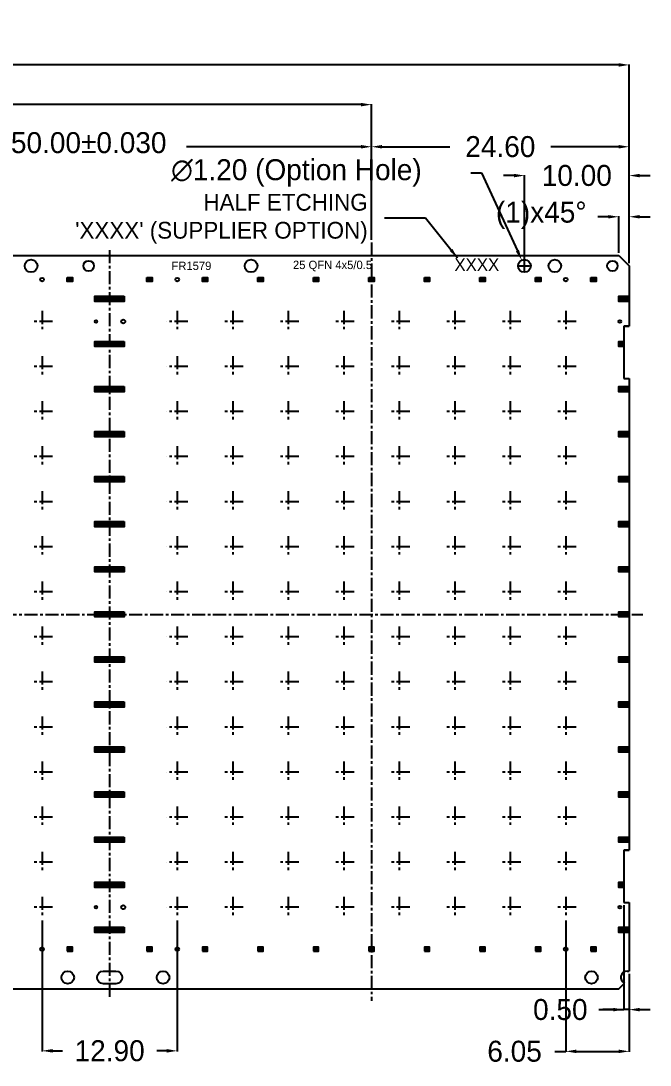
# Model space of a CAD drawing. Extents: x -356 to -83, y -298 to -106.
# Drawn here: x -143.3 to -83.3, y -205.8 to -106.2 of the extents above; entities that cross this region are included whole.
import ezdxf
from ezdxf.enums import TextEntityAlignment as Align

# ---------------------------------------------------------------- set-up
doc = ezdxf.new("R2010")
doc.units = 0
doc.header["$MEASUREMENT"] = 0
doc.linetypes.add('CENTER', pattern=[2, 1.25, -0.25, 0.25, -0.25])
doc.layers.get('0').update_dxf_attribs({"linetype": 'CONTINUOUS'})
doc.layers.get('DEFPOINTS').update_dxf_attribs({"linetype": 'CONTINUOUS'})
for name, color, linetype in [('CENTER', 1, 'CENTER'), ('DIM', 3, 'CONTINUOUS'), ('half_bottom', 4, 'CONTINUOUS')]:
    doc.layers.add(name, color=color, linetype=linetype)
doc.dimstyles.get("Standard").update_dxf_attribs({"dimtxt": 0.3, "dimasz": 0.2, "dimexe": 0.05, "dimexo": 0.15, "dimgap": 0.05, "dimtad": 0, "dimtoh": 1, "dimdec": 3, "dimdsep": 46, "dimtxsty": 'STANDARD', "dimcen": 0.5, "dimadec": 0, "dimazin": 0, "dimtfac": 1, "dimtdec": 3, "dimtofl": 0, "dimtmove": 0, "dimatfit": 3, "dimfxl": 1, "dimtolj": 1, "dimtzin": 0, "dimarcsym": 0})
doc.dimstyles.new('STANDARD$0', dxfattribs={"dimtxt": 0.18, "dimasz": 0.18, "dimexe": 0.18, "dimexo": 0.0625, "dimgap": 0.09, "dimtad": 0, "dimtih": 1, "dimtoh": 1, "dimdec": 4, "dimzin": 0, "dimdsep": 46, "dimtxsty": 'STANDARD', "dimcen": 0.09, "dimadec": 0, "dimazin": 0, "dimtfac": 1, "dimtdec": 4, "dimtofl": 0, "dimtmove": 0, "dimatfit": 3, "dimfxl": 1, "dimtolj": 1, "dimtzin": 0, "dimarcsym": 0})
pattern_1 = [(45, (-533.58905, 132.13588), (-0.088388348, 0.088388348), [])]
pattern_2 = [(45, (-483.58905, 132.13588), (-0.088388348, 0.088388348), [])]

# ---------------------------------------------------------------- blocks, each defined once
blk = doc.blocks.new('*D20')
at = {"layer": 'DEFPOINTS', "color": 0, "linetype": 'Continuous', "transparency": 16777216}
for p in [(-113.076, 291.329), (-113.076, 278.177), (86.924, 278.177)]:
    blk.add_point(p, dxfattribs=at)
at = {"layer": 'DIM', "color": 0, "linetype": 'Continuous', "lineweight": -2, "transparency": 16777216}
for p, q in [((-113.076, 278.427), (-113.076, 291.379)), ((-112.076, 291.329), (-38.076, 291.329)), ((85.924, 291.329), (11.924, 291.329)), ((86.924, 278.427), (86.924, 291.379))]:
    blk.add_line(p, q, dxfattribs=at)
at = {"layer": 'DIM', "color": 0, "linetype": 'Continuous', "transparency": 16777216}
for points in [[(-112.076, 291.496), (-112.076, 291.162), (-113.076, 291.329)], [(85.924, 291.496), (85.924, 291.162), (86.924, 291.329)]]:
    blk.add_solid(points, dxfattribs=at)
at = {"layer": 'DIM', "color": 0, "linetype": 'Continuous', "transparency": 16777216, "insert": (-13.076, 291.329), "char_height": 2, "attachment_point": 5}
blk.add_mtext('\\A1;50.00%%p0.030 x 4 = 200.00%%p0.05', dxfattribs=at)
blk = doc.blocks.new('*D21')
at = {"layer": 'DEFPOINTS', "color": 0, "linetype": 'Continuous', "transparency": 16777216}
for p in [(-138.476, 295.117), (-138.476, 275.937), (111.524, 275.939)]:
    blk.add_point(p, dxfattribs=at)
at = {"layer": 'DIM', "color": 0, "linetype": 'Continuous', "lineweight": -2, "transparency": 16777216}
for p, q in [((-138.476, 276.187), (-138.476, 295.167)), ((-137.476, 295.117), (-21.809, 295.117)), ((110.524, 295.117), (-5.142, 295.117)), ((111.524, 276.189), (111.524, 295.167))]:
    blk.add_line(p, q, dxfattribs=at)
at = {"layer": 'DIM', "color": 0, "linetype": 'Continuous', "transparency": 16777216}
for points in [[(-137.476, 295.284), (-137.476, 294.951), (-138.476, 295.117)], [(110.524, 295.284), (110.524, 294.951), (111.524, 295.117)]]:
    blk.add_solid(points, dxfattribs=at)
at = {"layer": 'DIM', "color": 0, "linetype": 'Continuous', "transparency": 16777216, "insert": (-13.476, 295.117), "char_height": 2, "attachment_point": 5}
blk.add_mtext('\\A1;250.00%%p0.1', dxfattribs=at)
blk = doc.blocks.new('*D29')
at = {"layer": 'DEFPOINTS', "color": 0, "linetype": 'Continuous', "transparency": 16777216}
for p in [(36.924, 287.309), (36.924, 281.176), (86.924, 281.176)]:
    blk.add_point(p, dxfattribs=at)
at = {"layer": 'DIM', "color": 0, "linetype": 'Continuous', "lineweight": -2, "transparency": 16777216}
for p, q in [((36.924, 281.426), (36.924, 287.359)), ((37.924, 287.309), (50.591, 287.309)), ((85.924, 287.309), (69.258, 287.309)), ((86.924, 281.426), (86.924, 287.359))]:
    blk.add_line(p, q, dxfattribs=at)
at = {"layer": 'DIM', "color": 0, "linetype": 'Continuous', "transparency": 16777216}
for points in [[(37.924, 287.476), (37.924, 287.142), (36.924, 287.309)], [(85.924, 287.476), (85.924, 287.142), (86.924, 287.309)]]:
    blk.add_solid(points, dxfattribs=at)
at = {"layer": 'DIM', "color": 0, "linetype": 'Continuous', "transparency": 16777216, "insert": (59.924, 287.688), "char_height": 2, "attachment_point": 5}
blk.add_mtext('\\A1;50.00%%p0.030', dxfattribs=at)
blk = doc.blocks.new('*D32')
at = {"layer": 'DEFPOINTS', "color": 0, "linetype": 'Continuous', "transparency": 16777216}
for p in [(111.524, 287.311), (86.924, 278.177), (111.524, 275.939)]:
    blk.add_point(p, dxfattribs=at)
at = {"layer": 'DIM', "color": 0, "linetype": 'Continuous', "lineweight": -2, "transparency": 16777216}
for p, q in [((86.924, 278.427), (86.924, 287.361)), ((87.924, 287.311), (94.391, 287.311)), ((110.524, 287.311), (104.058, 287.311)), ((111.524, 276.189), (111.524, 287.361))]:
    blk.add_line(p, q, dxfattribs=at)
at = {"layer": 'DIM', "color": 0, "linetype": 'Continuous', "transparency": 16777216}
for points in [[(87.924, 287.478), (87.924, 287.144), (86.924, 287.311)], [(110.524, 287.478), (110.524, 287.144), (111.524, 287.311)]]:
    blk.add_solid(points, dxfattribs=at)
at = {"layer": 'DIM', "color": 0, "linetype": 'Continuous', "transparency": 16777216, "insert": (99.224, 287.311), "char_height": 2, "attachment_point": 5}
blk.add_mtext('\\A1;24.60', dxfattribs=at)
blk = doc.blocks.new('*D33')
at = {"layer": 'DEFPOINTS', "color": 0, "linetype": 'Continuous', "transparency": 16777216}
for p in [(101.524, 284.559), (101.524, 275.896), (111.524, 275.939)]:
    blk.add_point(p, dxfattribs=at)
at = {"layer": 'DIM', "color": 0, "linetype": 'Continuous', "lineweight": -2, "transparency": 16777216}
for p, q in [((100.524, 284.559), (99.524, 284.559)), ((101.524, 276.146), (101.524, 284.609)), ((111.524, 276.189), (111.524, 284.609)), ((112.524, 284.559), (113.524, 284.559))]:
    blk.add_line(p, q, dxfattribs=at)
at = {"layer": 'DIM', "color": 0, "linetype": 'Continuous', "transparency": 16777216}
for points in [[(100.524, 284.726), (100.524, 284.393), (101.524, 284.559)], [(112.524, 284.726), (112.524, 284.393), (111.524, 284.559)]]:
    blk.add_solid(points, dxfattribs=at)
at = {"layer": 'DIM', "color": 0, "linetype": 'Continuous', "transparency": 16777216, "insert": (106.524, 284.559), "char_height": 2, "attachment_point": 5}
blk.add_mtext('\\A1;10.00', dxfattribs=at)
blk = doc.blocks.new('*D34')
at = {"layer": 'DEFPOINTS', "color": 0, "linetype": 'Continuous', "transparency": 16777216}
for p in [(110.526, 280.629), (110.526, 276.937), (111.524, 275.939)]:
    blk.add_point(p, dxfattribs=at)
at = {"layer": 'DIM', "color": 0, "linetype": 'Continuous', "lineweight": -2, "transparency": 16777216}
for p, q in [((109.526, 280.629), (108.526, 280.629)), ((110.526, 277.187), (110.526, 280.679)), ((111.524, 276.189), (111.524, 280.679)), ((112.524, 280.629), (113.524, 280.629))]:
    blk.add_line(p, q, dxfattribs=at)
at = {"layer": 'DIM', "color": 0, "linetype": 'Continuous', "transparency": 16777216}
for points in [[(109.526, 280.796), (109.526, 280.462), (110.526, 280.629)], [(112.524, 280.796), (112.524, 280.462), (111.524, 280.629)]]:
    blk.add_solid(points, dxfattribs=at)
at = {"layer": 'DIM', "color": 0, "linetype": 'Continuous', "transparency": 16777216, "insert": (103.131, 280.77), "char_height": 2, "attachment_point": 5}
blk.add_mtext('\\A1;(1)x45%%D', dxfattribs=at)
blk = doc.blocks.new('*D37')
at = {"layer": 'DEFPOINTS', "color": 0, "linetype": 'Continuous', "transparency": 16777216}
for p in [(101.273, 276.482), (101.776, 275.393)]:
    blk.add_point(p, dxfattribs=at)
at = {"layer": 'DIM', "color": 0, "linetype": 'Continuous', "lineweight": -2, "transparency": 16777216}
for p, q in [((96.423, 284.817), (97.423, 284.817)), ((97.423, 284.817), (100.853, 277.39)), ((101.524, 275.437), (101.524, 276.437)), ((101.024, 275.937), (102.024, 275.937))]:
    blk.add_line(p, q, dxfattribs=at)
at = {"layer": 'DIM', "color": 0, "linetype": 'Continuous', "transparency": 16777216}
blk.add_solid([(101.005, 277.46), (100.702, 277.32), (101.273, 276.482)], dxfattribs=at)
at = {"layer": 'DIM', "color": 0, "linetype": 'Continuous', "transparency": 16777216, "insert": (79.757, 284.817), "char_height": 2, "attachment_point": 5}
blk.add_mtext('\\A1;∅1.20 (Option Hole)', dxfattribs=at)
blk = doc.blocks.new('*D44')
at = {"layer": 'DEFPOINTS', "color": 0, "linetype": 'Continuous', "transparency": 16777216}
for p in [(105.474, 213.737), (111.524, 208.637), (111.524, 200.984)]:
    blk.add_point(p, dxfattribs=at)
at = {"layer": 'DIM', "color": 0, "linetype": 'Continuous', "lineweight": -2, "transparency": 16777216}
for p, q in [((105.474, 213.487), (105.474, 200.934)), ((111.524, 208.387), (111.524, 200.934)), ((104.415, 200.984), (105.474, 200.984)), ((106.474, 200.984), (110.524, 200.984))]:
    blk.add_line(p, q, dxfattribs=at)
at = {"layer": 'DIM', "color": 0, "linetype": 'Continuous', "transparency": 16777216}
for points in [[(106.474, 201.151), (106.474, 200.818), (105.474, 200.984)], [(110.524, 201.151), (110.524, 200.818), (111.524, 200.984)]]:
    blk.add_solid(points, dxfattribs=at)
at = {"layer": 'DIM', "color": 0, "linetype": 'Continuous', "transparency": 16777216, "insert": (100.582, 200.984), "char_height": 2, "attachment_point": 5}
blk.add_mtext('\\A1;6.05', dxfattribs=at)
blk = doc.blocks.new('*D45')
at = {"layer": 'DEFPOINTS', "color": 0, "linetype": 'Continuous', "transparency": 16777216}
for p in [(55.474, 213.737), (68.374, 213.737), (68.374, 201.034)]:
    blk.add_point(p, dxfattribs=at)
at = {"layer": 'DIM', "color": 0, "linetype": 'Continuous', "lineweight": -2, "transparency": 16777216}
for p, q in [((55.474, 213.487), (55.474, 200.984)), ((68.374, 213.487), (68.374, 200.984)), ((56.474, 201.034), (57.424, 201.034)), ((67.374, 201.034), (66.424, 201.034))]:
    blk.add_line(p, q, dxfattribs=at)
at = {"layer": 'DIM', "color": 0, "linetype": 'Continuous', "transparency": 16777216}
for points in [[(56.474, 201.201), (56.474, 200.868), (55.474, 201.034)], [(67.374, 201.201), (67.374, 200.868), (68.374, 201.034)]]:
    blk.add_solid(points, dxfattribs=at)
at = {"layer": 'DIM', "color": 0, "linetype": 'Continuous', "transparency": 16777216, "insert": (61.924, 201.034), "char_height": 2, "attachment_point": 5}
blk.add_mtext('\\A1;12.90', dxfattribs=at)
blk = doc.blocks.new('*D53')
at = {"layer": 'DEFPOINTS', "color": 0, "linetype": 'Continuous', "transparency": 16777216}
for p in [(111.024, 215.187), (111.524, 208.637), (111.024, 204.965)]:
    blk.add_point(p, dxfattribs=at)
at = {"layer": 'DIM', "color": 0, "linetype": 'Continuous', "lineweight": -2, "transparency": 16777216}
for p, q in [((111.024, 214.937), (111.024, 204.915)), ((111.524, 208.387), (111.524, 204.915)), ((108.619, 204.965), (111.024, 204.965)), ((110.024, 204.965), (109.024, 204.965)), ((111.524, 204.965), (111.024, 204.965)), ((112.524, 204.965), (113.524, 204.965))]:
    blk.add_line(p, q, dxfattribs=at)
at = {"layer": 'DIM', "color": 0, "linetype": 'Continuous', "transparency": 16777216}
for points in [[(110.024, 205.132), (110.024, 204.799), (111.024, 204.965)], [(112.524, 205.132), (112.524, 204.799), (111.524, 204.965)]]:
    blk.add_solid(points, dxfattribs=at)
at = {"layer": 'DIM', "color": 0, "linetype": 'Continuous', "transparency": 16777216, "insert": (104.952, 204.965), "char_height": 2, "attachment_point": 5}
blk.add_mtext('\\A1;0.50', dxfattribs=at)

msp = doc.modelspace()

# ---------------------------------------------------------------- hatches: boundary and pattern name
at = {"layer": 'half_bottom'}
h = msp.add_hatch(dxfattribs=at)
h.set_pattern_fill('ANSI31', color=256, style=0)
h.set_pattern_definition(pattern_1)
h.paths.add_polyline_path([(-138.40226, -130.67707), (-138.90226, -130.67707), (-138.90226, -131.07707), (-138.40226, -131.07707)])
h = msp.add_hatch(dxfattribs=at)
h.set_pattern_fill('ANSI31', color=256, style=0)
h.set_pattern_definition(pattern_2)
h.paths.add_polyline_path([(-130.80226, -130.67707), (-131.30226, -130.67707), (-131.30226, -131.07707), (-130.80226, -131.07707)])
h = msp.add_hatch(dxfattribs=at)
h.set_pattern_fill('ANSI31', color=256, style=0)
h.set_pattern_definition(pattern_2)
h.paths.add_polyline_path([(-125.50226, -130.67707), (-126.00226, -130.67707), (-126.00226, -131.07707), (-125.50226, -131.07707)])
h = msp.add_hatch(dxfattribs=at)
h.set_pattern_fill('ANSI31', color=256, style=0)
h.set_pattern_definition(pattern_2)
h.paths.add_polyline_path([(-120.20226, -130.67707), (-120.70226, -130.67707), (-120.70226, -131.07707), (-120.20226, -131.07707)])
h = msp.add_hatch(dxfattribs=at)
h.set_pattern_fill('ANSI31', color=256, style=0)
h.set_pattern_definition(pattern_2)
h.paths.add_polyline_path([(-114.90226, -130.67707), (-115.40226, -130.67707), (-115.40226, -131.07707), (-114.90226, -131.07707)])
h = msp.add_hatch(dxfattribs=at)
h.set_pattern_fill('ANSI31', color=256, style=0)
h.set_pattern_definition(pattern_2)
h.paths.add_polyline_path([(-109.60226, -130.67707), (-110.10226, -130.67707), (-110.10226, -131.07707), (-109.60226, -131.07707)])
h = msp.add_hatch(dxfattribs=at)
h.set_pattern_fill('ANSI31', color=256, style=0)
h.set_pattern_definition(pattern_2)
h.paths.add_polyline_path([(-104.30226, -130.67707), (-104.80226, -130.67707), (-104.80226, -131.07707), (-104.30226, -131.07707)])
h = msp.add_hatch(dxfattribs=at)
h.set_pattern_fill('ANSI31', color=256, style=0)
h.set_pattern_definition(pattern_2)
h.paths.add_polyline_path([(-99.00226, -130.67707), (-99.50226, -130.67707), (-99.50226, -131.07707), (-99.00226, -131.07707)])
h = msp.add_hatch(dxfattribs=at)
h.set_pattern_fill('ANSI31', color=256, style=0)
h.set_pattern_definition(pattern_2)
h.paths.add_polyline_path([(-93.70226, -130.67707), (-94.20226, -130.67707), (-94.20226, -131.07707), (-93.70226, -131.07707)])
h = msp.add_hatch(dxfattribs=at)
h.set_pattern_fill('ANSI31', color=256, style=0)
h.set_pattern_definition(pattern_2)
h.paths.add_polyline_path([(-88.40226, -130.67707), (-88.90226, -130.67707), (-88.90226, -131.07707), (-88.40226, -131.07707)])
h = msp.add_hatch(dxfattribs=at)
h.set_pattern_fill('ANSI31', color=256, angle=180, style=0)
h.set_pattern_definition([(225, (-483.58905, 132.13588), (0.088388348, -0.088388348), [])])
h.paths.add_polyline_path([(-133.45226, -132.47707), (-136.25226, -132.47707), (-136.25226, -132.97707), (-133.45226, -132.97707)])
h.paths.add_polyline_path([(-133.45226, -136.77707), (-136.25226, -136.77707), (-136.25226, -137.27707), (-133.45226, -137.27707)])
h.paths.add_polyline_path([(-133.45226, -141.07707), (-136.25226, -141.07707), (-136.25226, -141.57707), (-133.45226, -141.57707)])
h.paths.add_polyline_path([(-133.45226, -145.37707), (-136.25226, -145.37707), (-136.25226, -145.87707), (-133.45226, -145.87707)])
h.paths.add_polyline_path([(-133.45226, -149.67707), (-136.25226, -149.67707), (-136.25226, -150.17707), (-133.45226, -150.17707)])
h.paths.add_polyline_path([(-133.45226, -153.97707), (-136.25226, -153.97707), (-136.25226, -154.47707), (-133.45226, -154.47707)])
h.paths.add_polyline_path([(-133.45226, -158.27707), (-136.25226, -158.27707), (-136.25226, -158.77707), (-133.45226, -158.77707)])
h.paths.add_polyline_path([(-133.45226, -162.57707), (-136.25226, -162.57707), (-136.25226, -163.07707), (-133.45226, -163.07707)])
h.paths.add_polyline_path([(-133.45226, -166.87707), (-136.25226, -166.87707), (-136.25226, -167.37707), (-133.45226, -167.37707)])
h.paths.add_polyline_path([(-133.45226, -171.17707), (-136.25226, -171.17707), (-136.25226, -171.67707), (-133.45226, -171.67707)])
h.paths.add_polyline_path([(-133.45226, -175.47707), (-136.25226, -175.47707), (-136.25226, -175.97707), (-133.45226, -175.97707)])
h.paths.add_polyline_path([(-133.45226, -179.77707), (-136.25226, -179.77707), (-136.25226, -180.27707), (-133.45226, -180.27707)])
h.paths.add_polyline_path([(-133.45226, -184.07707), (-136.25226, -184.07707), (-136.25226, -184.57707), (-133.45226, -184.57707)])
h.paths.add_polyline_path([(-133.45226, -188.37707), (-136.25226, -188.37707), (-136.25226, -188.87707), (-133.45226, -188.87707)])
h.paths.add_polyline_path([(-133.45226, -192.67707), (-136.25226, -192.67707), (-136.25226, -193.17707), (-133.45226, -193.17707)])
h = msp.add_hatch(dxfattribs=at)
h.set_pattern_fill('ANSI31', color=256)
h.paths.add_polyline_path([(-86.25226, -132.97707), (-85.25226, -132.97707), (-85.25226, -132.47707), (-86.25226, -132.47707)])
h.paths.add_polyline_path([(-86.25226, -136.77707), (-86.25226, -137.27707), (-85.75226, -137.27707), (-85.75226, -136.77707)])
h.paths.add_polyline_path([(-85.25226, -141.57707), (-85.25226, -141.07707), (-86.25226, -141.07707), (-86.25226, -141.57707)])
h.paths.add_polyline_path([(-86.25226, -145.87707), (-85.25226, -145.87707), (-85.25226, -145.37707), (-86.25226, -145.37707)])
h.paths.add_polyline_path([(-86.25226, -154.47707), (-85.25226, -154.47707), (-85.25226, -153.97707), (-86.25226, -153.97707)])
h.paths.add_polyline_path([(-86.25226, -150.17707), (-85.25226, -150.17707), (-85.25226, -149.67707), (-86.25226, -149.67707)])
h.paths.add_polyline_path([(-86.25226, -158.77707), (-85.25226, -158.77707), (-85.25226, -158.27707), (-86.25226, -158.27707)])
h.paths.add_polyline_path([(-86.25226, -163.07707), (-85.25226, -163.07707), (-85.25226, -162.57707), (-86.25226, -162.57707)])
h.paths.add_polyline_path([(-86.25226, -167.37707), (-85.25226, -167.37707), (-85.25226, -166.87707), (-86.25226, -166.87707)])
h.paths.add_polyline_path([(-86.25226, -171.67707), (-85.25226, -171.67707), (-85.25226, -171.17707), (-86.25226, -171.17707)])
h.paths.add_polyline_path([(-86.25226, -175.47707), (-86.25226, -175.97707), (-85.25226, -175.97707), (-85.25226, -175.47707)])
h.paths.add_polyline_path([(-86.25226, -180.27707), (-85.25226, -180.27707), (-85.25226, -179.77707), (-86.25226, -179.77707)])
h.paths.add_polyline_path([(-86.25226, -184.57707), (-85.25226, -184.57707), (-85.25226, -184.07707), (-86.25226, -184.07707)])
h.paths.add_polyline_path([(-86.25226, -193.17707), (-85.25226, -193.17707), (-85.25226, -192.67707), (-86.25226, -192.67707)])
h.paths.add_polyline_path([(-86.25226, -188.87707), (-85.75226, -188.87707), (-85.75226, -188.37707), (-86.25226, -188.37707)])
h = msp.add_hatch(dxfattribs=at)
h.set_pattern_fill('ANSI31', color=256, style=0)
h.set_pattern_definition(pattern_1)
h.paths.add_polyline_path([(-138.40226, -194.57707), (-138.90226, -194.57707), (-138.90226, -194.97707), (-138.40226, -194.97707)])
h = msp.add_hatch(dxfattribs=at)
h.set_pattern_fill('ANSI31', color=256, style=0)
h.set_pattern_definition(pattern_2)
h.paths.add_polyline_path([(-130.80226, -194.57707), (-131.30226, -194.57707), (-131.30226, -194.97707), (-130.80226, -194.97707)])
h = msp.add_hatch(dxfattribs=at)
h.set_pattern_fill('ANSI31', color=256, style=0)
h.set_pattern_definition(pattern_2)
h.paths.add_polyline_path([(-125.50226, -194.57707), (-126.00226, -194.57707), (-126.00226, -194.97707), (-125.50226, -194.97707)])
h = msp.add_hatch(dxfattribs=at)
h.set_pattern_fill('ANSI31', color=256, style=0)
h.set_pattern_definition(pattern_2)
h.paths.add_polyline_path([(-120.20226, -194.57707), (-120.70226, -194.57707), (-120.70226, -194.97707), (-120.20226, -194.97707)])
h = msp.add_hatch(dxfattribs=at)
h.set_pattern_fill('ANSI31', color=256, style=0)
h.set_pattern_definition(pattern_2)
h.paths.add_polyline_path([(-114.90226, -194.57707), (-115.40226, -194.57707), (-115.40226, -194.97707), (-114.90226, -194.97707)])
h = msp.add_hatch(dxfattribs=at)
h.set_pattern_fill('ANSI31', color=256, style=0)
h.set_pattern_definition(pattern_2)
h.paths.add_polyline_path([(-109.60226, -194.57707), (-110.10226, -194.57707), (-110.10226, -194.97707), (-109.60226, -194.97707)])
h = msp.add_hatch(dxfattribs=at)
h.set_pattern_fill('ANSI31', color=256, style=0)
h.set_pattern_definition(pattern_2)
h.paths.add_polyline_path([(-104.30226, -194.57707), (-104.80226, -194.57707), (-104.80226, -194.97707), (-104.30226, -194.97707)])
h = msp.add_hatch(dxfattribs=at)
h.set_pattern_fill('ANSI31', color=256, style=0)
h.set_pattern_definition(pattern_2)
h.paths.add_polyline_path([(-99.00226, -194.57707), (-99.50226, -194.57707), (-99.50226, -194.97707), (-99.00226, -194.97707)])
h = msp.add_hatch(dxfattribs=at)
h.set_pattern_fill('ANSI31', color=256, style=0)
h.set_pattern_definition(pattern_2)
h.paths.add_polyline_path([(-93.70226, -194.57707), (-94.20226, -194.57707), (-94.20226, -194.97707), (-93.70226, -194.97707)])
h = msp.add_hatch(dxfattribs=at)
h.set_pattern_fill('ANSI31', color=256, style=0)
h.set_pattern_definition(pattern_2)
h.paths.add_polyline_path([(-88.40226, -194.57707), (-88.90226, -194.57707), (-88.90226, -194.97707), (-88.40226, -194.97707)])

# ---------------------------------------------------------------- linework, layer by layer
for p, q in [((-334.25226, -128.57707), (-86.25101, -128.57707)), ((-86.25101, -128.57707), (-85.25226, -129.57582)), ((-85.25226, -129.57582), (-85.25226, -135.32707)), ((-85.25226, -135.32707), (-85.75226, -135.32707)), ((-85.75226, -135.32707), (-85.75226, -140.32707)), ((-85.75226, -135.32707), (-85.25226, -135.32707)), ((-85.75226, -135.32707), (-85.75226, -140.32707)), ((-85.75226, -140.32707), (-85.25226, -140.32707)), ((-85.75226, -140.32707), (-85.25226, -140.32707)), ((-85.25226, -140.32707), (-85.25226, -185.32707)), ((-85.25226, -140.32707), (-85.25226, -185.32707)), ((-85.25226, -185.32707), (-85.75226, -185.32707)), ((-85.75226, -185.32707), (-85.75226, -190.32707)), ((-85.75226, -185.32707), (-85.25226, -185.32707)), ((-85.75226, -185.32707), (-85.75226, -190.32707)), ((-85.75226, -190.32707), (-85.25226, -190.32707)), ((-85.75226, -190.32707), (-85.25226, -190.32707)), ((-85.25226, -190.32707), (-85.25226, -196.87707)), ((-85.45226, -196.87707), (-85.25226, -196.87707)), ((-86.24872, -198.57707), (-85.69668, -198.02503)), ((-333.4558, -198.57707), (-86.24872, -198.57707))]:
    msp.add_line(p, q)
msp.add_lwpolyline([(-134.25226, -196.87707, -1), (-134.25226, -198.07707), (-135.45226, -198.07707, -1), (-135.45226, -196.87707)], format="xyb", close=True)
for centre, radius in [((-142.35226, -129.57707), 0.6), ((-136.85226, -129.57707), 0.5), ((-121.35226, -129.57707), 0.6), ((-95.25226, -129.57707), 0.6), ((-92.35226, -129.57707), 0.6), ((-86.85226, -129.57707), 0.5), ((-141.30226, -130.87707), 0.175), ((-128.40226, -130.87707), 0.175), ((-91.30226, -130.87707), 0.175), ((-136.15226, -134.87707), 0.125), ((-133.55226, -134.87707), 0.185), ((-86.15226, -134.87707), 0.125), ((-136.15226, -190.77707), 0.125), ((-133.55226, -190.77707), 0.185), ((-86.15226, -190.77707), 0.125), ((-141.30226, -194.77707), 0.175), ((-128.40226, -194.77707), 0.175), ((-91.30226, -194.77707), 0.175), ((-138.85226, -197.47707), 0.6), ((-129.75226, -197.47707), 0.6), ((-88.85226, -197.47707), 0.6)]:
    msp.add_circle(centre, radius)
msp.add_arc((-85.45226, -197.47707), 0.6, 90, 245.9607004)
at = {"layer": 'CENTER'}
for p, q in [((-109.85226, -127.33728), (-109.85226, -199.7112)), ((-134.85226, -128.07396), (-134.85226, -199.4057)), ((-141.30226, -133.87707), (-141.30226, -135.87707)), ((-128.40226, -133.87707), (-128.40226, -135.87707)), ((-123.10226, -133.87707), (-123.10226, -135.87707)), ((-117.80226, -133.87707), (-117.80226, -135.87707)), ((-112.50226, -133.87707), (-112.50226, -135.87707)), ((-107.20226, -133.87707), (-107.20226, -135.87707)), ((-101.90226, -133.87707), (-101.90226, -135.87707)), ((-96.60226, -133.87707), (-96.60226, -135.87707)), ((-91.30226, -133.87707), (-91.30226, -135.87707)), ((-140.30226, -134.87707), (-142.30226, -134.87707)), ((-127.40226, -134.87707), (-129.40226, -134.87707)), ((-122.10226, -134.87707), (-124.10226, -134.87707)), ((-116.80226, -134.87707), (-118.80226, -134.87707)), ((-111.50226, -134.87707), (-113.50226, -134.87707)), ((-106.20226, -134.87707), (-108.20226, -134.87707)), ((-100.90226, -134.87707), (-102.90226, -134.87707)), ((-95.60226, -134.87707), (-97.60226, -134.87707)), ((-90.30226, -134.87707), (-92.30226, -134.87707)), ((-141.30226, -138.17707), (-141.30226, -140.17707)), ((-128.40226, -138.17707), (-128.40226, -140.17707)), ((-123.10226, -138.17707), (-123.10226, -140.17707)), ((-117.80226, -138.17707), (-117.80226, -140.17707)), ((-112.50226, -138.17707), (-112.50226, -140.17707)), ((-107.20226, -138.17707), (-107.20226, -140.17707)), ((-101.90226, -138.17707), (-101.90226, -140.17707)), ((-96.60226, -138.17707), (-96.60226, -140.17707)), ((-91.30226, -138.17707), (-91.30226, -140.17707)), ((-140.30226, -139.17707), (-142.30226, -139.17707)), ((-127.40226, -139.17707), (-129.40226, -139.17707)), ((-122.10226, -139.17707), (-124.10226, -139.17707)), ((-116.80226, -139.17707), (-118.80226, -139.17707)), ((-111.50226, -139.17707), (-113.50226, -139.17707)), ((-106.20226, -139.17707), (-108.20226, -139.17707)), ((-100.90226, -139.17707), (-102.90226, -139.17707)), ((-95.60226, -139.17707), (-97.60226, -139.17707)), ((-90.30226, -139.17707), (-92.30226, -139.17707)), ((-141.30226, -142.47707), (-141.30226, -144.47707)), ((-128.40226, -142.47707), (-128.40226, -144.47707)), ((-123.10226, -142.47707), (-123.10226, -144.47707)), ((-117.80226, -142.47707), (-117.80226, -144.47707)), ((-112.50226, -142.47707), (-112.50226, -144.47707)), ((-107.20226, -142.47707), (-107.20226, -144.47707)), ((-101.90226, -142.47707), (-101.90226, -144.47707)), ((-96.60226, -142.47707), (-96.60226, -144.47707)), ((-91.30226, -142.47707), (-91.30226, -144.47707)), ((-140.30226, -143.47707), (-142.30226, -143.47707)), ((-127.40226, -143.47707), (-129.40226, -143.47707)), ((-122.10226, -143.47707), (-124.10226, -143.47707)), ((-116.80226, -143.47707), (-118.80226, -143.47707)), ((-111.50226, -143.47707), (-113.50226, -143.47707)), ((-106.20226, -143.47707), (-108.20226, -143.47707)), ((-100.90226, -143.47707), (-102.90226, -143.47707)), ((-95.60226, -143.47707), (-97.60226, -143.47707)), ((-90.30226, -143.47707), (-92.30226, -143.47707)), ((-141.30226, -146.77707), (-141.30226, -148.77707)), ((-128.40226, -146.77707), (-128.40226, -148.77707)), ((-123.10226, -146.77707), (-123.10226, -148.77707)), ((-117.80226, -146.77707), (-117.80226, -148.77707)), ((-112.50226, -146.77707), (-112.50226, -148.77707)), ((-107.20226, -146.77707), (-107.20226, -148.77707)), ((-101.90226, -146.77707), (-101.90226, -148.77707)), ((-96.60226, -146.77707), (-96.60226, -148.77707)), ((-91.30226, -146.77707), (-91.30226, -148.77707)), ((-140.30226, -147.77707), (-142.30226, -147.77707)), ((-127.40226, -147.77707), (-129.40226, -147.77707)), ((-122.10226, -147.77707), (-124.10226, -147.77707)), ((-116.80226, -147.77707), (-118.80226, -147.77707)), ((-111.50226, -147.77707), (-113.50226, -147.77707)), ((-106.20226, -147.77707), (-108.20226, -147.77707)), ((-100.90226, -147.77707), (-102.90226, -147.77707)), ((-95.60226, -147.77707), (-97.60226, -147.77707)), ((-90.30226, -147.77707), (-92.30226, -147.77707)), ((-141.30226, -151.07707), (-141.30226, -153.07707)), ((-128.40226, -151.07707), (-128.40226, -153.07707)), ((-123.10226, -151.07707), (-123.10226, -153.07707)), ((-117.80226, -151.07707), (-117.80226, -153.07707)), ((-112.50226, -151.07707), (-112.50226, -153.07707)), ((-107.20226, -151.07707), (-107.20226, -153.07707)), ((-101.90226, -151.07707), (-101.90226, -153.07707)), ((-96.60226, -151.07707), (-96.60226, -153.07707)), ((-91.30226, -151.07707), (-91.30226, -153.07707)), ((-140.30226, -152.07707), (-142.30226, -152.07707)), ((-127.40226, -152.07707), (-129.40226, -152.07707)), ((-122.10226, -152.07707), (-124.10226, -152.07707)), ((-116.80226, -152.07707), (-118.80226, -152.07707)), ((-111.50226, -152.07707), (-113.50226, -152.07707)), ((-106.20226, -152.07707), (-108.20226, -152.07707)), ((-100.90226, -152.07707), (-102.90226, -152.07707)), ((-95.60226, -152.07707), (-97.60226, -152.07707)), ((-90.30226, -152.07707), (-92.30226, -152.07707)), ((-141.30226, -155.37707), (-141.30226, -157.37707)), ((-128.40226, -155.37707), (-128.40226, -157.37707)), ((-123.10226, -155.37707), (-123.10226, -157.37707)), ((-117.80226, -155.37707), (-117.80226, -157.37707)), ((-112.50226, -155.37707), (-112.50226, -157.37707)), ((-107.20226, -155.37707), (-107.20226, -157.37707)), ((-101.90226, -155.37707), (-101.90226, -157.37707)), ((-96.60226, -155.37707), (-96.60226, -157.37707)), ((-91.30226, -155.37707), (-91.30226, -157.37707)), ((-140.30226, -156.37707), (-142.30226, -156.37707)), ((-127.40226, -156.37707), (-129.40226, -156.37707)), ((-122.10226, -156.37707), (-124.10226, -156.37707)), ((-116.80226, -156.37707), (-118.80226, -156.37707)), ((-111.50226, -156.37707), (-113.50226, -156.37707)), ((-106.20226, -156.37707), (-108.20226, -156.37707)), ((-100.90226, -156.37707), (-102.90226, -156.37707)), ((-95.60226, -156.37707), (-97.60226, -156.37707)), ((-90.30226, -156.37707), (-92.30226, -156.37707)), ((-141.30226, -159.67707), (-141.30226, -161.67707)), ((-128.40226, -159.67707), (-128.40226, -161.67707)), ((-123.10226, -159.67707), (-123.10226, -161.67707)), ((-117.80226, -159.67707), (-117.80226, -161.67707)), ((-112.50226, -159.67707), (-112.50226, -161.67707)), ((-107.20226, -159.67707), (-107.20226, -161.67707)), ((-101.90226, -159.67707), (-101.90226, -161.67707)), ((-96.60226, -159.67707), (-96.60226, -161.67707)), ((-91.30226, -159.67707), (-91.30226, -161.67707)), ((-140.30226, -160.67707), (-142.30226, -160.67707)), ((-127.40226, -160.67707), (-129.40226, -160.67707)), ((-122.10226, -160.67707), (-124.10226, -160.67707)), ((-116.80226, -160.67707), (-118.80226, -160.67707)), ((-111.50226, -160.67707), (-113.50226, -160.67707)), ((-106.20226, -160.67707), (-108.20226, -160.67707)), ((-100.90226, -160.67707), (-102.90226, -160.67707)), ((-95.60226, -160.67707), (-97.60226, -160.67707)), ((-90.30226, -160.67707), (-92.30226, -160.67707)), ((-336.98816, -162.82707), (-83.95473, -162.82707)), ((-141.30226, -163.97707), (-141.30226, -165.97707)), ((-128.40226, -163.97707), (-128.40226, -165.97707)), ((-123.10226, -163.97707), (-123.10226, -165.97707)), ((-117.80226, -163.97707), (-117.80226, -165.97707)), ((-112.50226, -163.97707), (-112.50226, -165.97707)), ((-107.20226, -163.97707), (-107.20226, -165.97707)), ((-101.90226, -163.97707), (-101.90226, -165.97707)), ((-96.60226, -163.97707), (-96.60226, -165.97707)), ((-91.30226, -163.97707), (-91.30226, -165.97707)), ((-140.30226, -164.97707), (-142.30226, -164.97707)), ((-127.40226, -164.97707), (-129.40226, -164.97707)), ((-122.10226, -164.97707), (-124.10226, -164.97707)), ((-116.80226, -164.97707), (-118.80226, -164.97707)), ((-111.50226, -164.97707), (-113.50226, -164.97707)), ((-106.20226, -164.97707), (-108.20226, -164.97707)), ((-100.90226, -164.97707), (-102.90226, -164.97707)), ((-95.60226, -164.97707), (-97.60226, -164.97707)), ((-90.30226, -164.97707), (-92.30226, -164.97707)), ((-141.30226, -168.27707), (-141.30226, -170.27707)), ((-128.40226, -168.27707), (-128.40226, -170.27707)), ((-123.10226, -168.27707), (-123.10226, -170.27707)), ((-117.80226, -168.27707), (-117.80226, -170.27707)), ((-112.50226, -168.27707), (-112.50226, -170.27707)), ((-107.20226, -168.27707), (-107.20226, -170.27707)), ((-101.90226, -168.27707), (-101.90226, -170.27707)), ((-96.60226, -168.27707), (-96.60226, -170.27707)), ((-91.30226, -168.27707), (-91.30226, -170.27707)), ((-140.30226, -169.27707), (-142.30226, -169.27707)), ((-127.40226, -169.27707), (-129.40226, -169.27707)), ((-122.10226, -169.27707), (-124.10226, -169.27707)), ((-116.80226, -169.27707), (-118.80226, -169.27707)), ((-111.50226, -169.27707), (-113.50226, -169.27707)), ((-106.20226, -169.27707), (-108.20226, -169.27707)), ((-100.90226, -169.27707), (-102.90226, -169.27707)), ((-95.60226, -169.27707), (-97.60226, -169.27707)), ((-90.30226, -169.27707), (-92.30226, -169.27707)), ((-141.30226, -172.57707), (-141.30226, -174.57707)), ((-128.40226, -172.57707), (-128.40226, -174.57707)), ((-123.10226, -172.57707), (-123.10226, -174.57707)), ((-117.80226, -172.57707), (-117.80226, -174.57707)), ((-112.50226, -172.57707), (-112.50226, -174.57707)), ((-107.20226, -172.57707), (-107.20226, -174.57707)), ((-101.90226, -172.57707), (-101.90226, -174.57707)), ((-96.60226, -172.57707), (-96.60226, -174.57707)), ((-91.30226, -172.57707), (-91.30226, -174.57707)), ((-140.30226, -173.57707), (-142.30226, -173.57707)), ((-127.40226, -173.57707), (-129.40226, -173.57707)), ((-122.10226, -173.57707), (-124.10226, -173.57707)), ((-116.80226, -173.57707), (-118.80226, -173.57707)), ((-111.50226, -173.57707), (-113.50226, -173.57707)), ((-106.20226, -173.57707), (-108.20226, -173.57707)), ((-100.90226, -173.57707), (-102.90226, -173.57707)), ((-95.60226, -173.57707), (-97.60226, -173.57707)), ((-90.30226, -173.57707), (-92.30226, -173.57707)), ((-141.30226, -176.87707), (-141.30226, -178.87707)), ((-128.40226, -176.87707), (-128.40226, -178.87707)), ((-123.10226, -176.87707), (-123.10226, -178.87707)), ((-117.80226, -176.87707), (-117.80226, -178.87707)), ((-112.50226, -176.87707), (-112.50226, -178.87707)), ((-107.20226, -176.87707), (-107.20226, -178.87707)), ((-101.90226, -176.87707), (-101.90226, -178.87707)), ((-96.60226, -176.87707), (-96.60226, -178.87707)), ((-91.30226, -176.87707), (-91.30226, -178.87707)), ((-140.30226, -177.87707), (-142.30226, -177.87707)), ((-127.40226, -177.87707), (-129.40226, -177.87707)), ((-122.10226, -177.87707), (-124.10226, -177.87707)), ((-116.80226, -177.87707), (-118.80226, -177.87707)), ((-111.50226, -177.87707), (-113.50226, -177.87707)), ((-106.20226, -177.87707), (-108.20226, -177.87707)), ((-100.90226, -177.87707), (-102.90226, -177.87707)), ((-95.60226, -177.87707), (-97.60226, -177.87707)), ((-90.30226, -177.87707), (-92.30226, -177.87707)), ((-141.30226, -181.17707), (-141.30226, -183.17707)), ((-128.40226, -181.17707), (-128.40226, -183.17707)), ((-123.10226, -181.17707), (-123.10226, -183.17707)), ((-117.80226, -181.17707), (-117.80226, -183.17707)), ((-112.50226, -181.17707), (-112.50226, -183.17707)), ((-107.20226, -181.17707), (-107.20226, -183.17707)), ((-101.90226, -181.17707), (-101.90226, -183.17707)), ((-96.60226, -181.17707), (-96.60226, -183.17707)), ((-91.30226, -181.17707), (-91.30226, -183.17707)), ((-140.30226, -182.17707), (-142.30226, -182.17707)), ((-127.40226, -182.17707), (-129.40226, -182.17707)), ((-122.10226, -182.17707), (-124.10226, -182.17707)), ((-116.80226, -182.17707), (-118.80226, -182.17707)), ((-111.50226, -182.17707), (-113.50226, -182.17707)), ((-106.20226, -182.17707), (-108.20226, -182.17707)), ((-100.90226, -182.17707), (-102.90226, -182.17707)), ((-95.60226, -182.17707), (-97.60226, -182.17707)), ((-90.30226, -182.17707), (-92.30226, -182.17707)), ((-141.30226, -185.47707), (-141.30226, -187.47707)), ((-128.40226, -185.47707), (-128.40226, -187.47707)), ((-123.10226, -185.47707), (-123.10226, -187.47707)), ((-117.80226, -185.47707), (-117.80226, -187.47707)), ((-112.50226, -185.47707), (-112.50226, -187.47707)), ((-107.20226, -185.47707), (-107.20226, -187.47707)), ((-101.90226, -185.47707), (-101.90226, -187.47707)), ((-96.60226, -185.47707), (-96.60226, -187.47707)), ((-91.30226, -185.47707), (-91.30226, -187.47707)), ((-140.30226, -186.47707), (-142.30226, -186.47707)), ((-127.40226, -186.47707), (-129.40226, -186.47707)), ((-122.10226, -186.47707), (-124.10226, -186.47707)), ((-116.80226, -186.47707), (-118.80226, -186.47707)), ((-111.50226, -186.47707), (-113.50226, -186.47707)), ((-106.20226, -186.47707), (-108.20226, -186.47707)), ((-100.90226, -186.47707), (-102.90226, -186.47707)), ((-95.60226, -186.47707), (-97.60226, -186.47707)), ((-90.30226, -186.47707), (-92.30226, -186.47707)), ((-141.30226, -189.77707), (-141.30226, -191.77707)), ((-128.40226, -189.77707), (-128.40226, -191.77707)), ((-123.10226, -189.77707), (-123.10226, -191.77707)), ((-117.80226, -189.77707), (-117.80226, -191.77707)), ((-112.50226, -189.77707), (-112.50226, -191.77707)), ((-107.20226, -189.77707), (-107.20226, -191.77707)), ((-101.90226, -189.77707), (-101.90226, -191.77707)), ((-96.60226, -189.77707), (-96.60226, -191.77707)), ((-91.30226, -189.77707), (-91.30226, -191.77707)), ((-140.30226, -190.77707), (-142.30226, -190.77707)), ((-127.40226, -190.77707), (-129.40226, -190.77707)), ((-122.10226, -190.77707), (-124.10226, -190.77707)), ((-116.80226, -190.77707), (-118.80226, -190.77707)), ((-111.50226, -190.77707), (-113.50226, -190.77707)), ((-106.20226, -190.77707), (-108.20226, -190.77707)), ((-100.90226, -190.77707), (-102.90226, -190.77707)), ((-95.60226, -190.77707), (-97.60226, -190.77707)), ((-90.30226, -190.77707), (-92.30226, -190.77707))]:
    msp.add_line(p, q, dxfattribs=at)
at = {"layer": 'half_bottom'}
for p, q in [((-85.25226, -132.97707), (-85.25226, -132.47707)), ((-85.75226, -137.27707), (-85.75226, -136.77707)), ((-85.25226, -141.57707), (-85.25226, -141.07707)), ((-85.25226, -145.87707), (-85.25226, -145.37707)), ((-85.25226, -150.17707), (-85.25226, -149.67707)), ((-85.25226, -154.47707), (-85.25226, -153.97707)), ((-85.25226, -158.77707), (-85.25226, -158.27707)), ((-85.25226, -163.07707), (-85.25226, -162.57707)), ((-85.25226, -167.37707), (-85.25226, -166.87707)), ((-85.25226, -171.67707), (-85.25226, -171.17707)), ((-85.25226, -175.97707), (-85.25226, -175.47707)), ((-85.25226, -180.27707), (-85.25226, -179.77707)), ((-85.25226, -184.57707), (-85.25226, -184.07707)), ((-85.75226, -188.87707), (-85.75226, -188.37707)), ((-85.25226, -192.67707), (-85.25226, -193.17707))]:
    msp.add_line(p, q, dxfattribs=at)
for points in [[(-138.90226, -130.67707), (-138.40226, -130.67707), (-138.40226, -131.07707), (-138.90226, -131.07707)], [(-131.30226, -130.67707), (-130.80226, -130.67707), (-130.80226, -131.07707), (-131.30226, -131.07707)], [(-126.00226, -130.67707), (-125.50226, -130.67707), (-125.50226, -131.07707), (-126.00226, -131.07707)], [(-120.70226, -130.67707), (-120.20226, -130.67707), (-120.20226, -131.07707), (-120.70226, -131.07707)], [(-115.40226, -130.67707), (-114.90226, -130.67707), (-114.90226, -131.07707), (-115.40226, -131.07707)], [(-110.10226, -130.67707), (-109.60226, -130.67707), (-109.60226, -131.07707), (-110.10226, -131.07707)], [(-104.80226, -130.67707), (-104.30226, -130.67707), (-104.30226, -131.07707), (-104.80226, -131.07707)], [(-99.50226, -130.67707), (-99.00226, -130.67707), (-99.00226, -131.07707), (-99.50226, -131.07707)], [(-94.20226, -130.67707), (-93.70226, -130.67707), (-93.70226, -131.07707), (-94.20226, -131.07707)], [(-88.90226, -130.67707), (-88.40226, -130.67707), (-88.40226, -131.07707), (-88.90226, -131.07707)], [(-133.45226, -132.47707), (-133.45226, -132.97707), (-136.25226, -132.97707), (-136.25226, -132.47707)], [(-133.45226, -136.77707), (-133.45226, -137.27707), (-136.25226, -137.27707), (-136.25226, -136.77707)], [(-133.45226, -141.07707), (-133.45226, -141.57707), (-136.25226, -141.57707), (-136.25226, -141.07707)], [(-133.45226, -145.37707), (-133.45226, -145.87707), (-136.25226, -145.87707), (-136.25226, -145.37707)], [(-133.45226, -149.67707), (-133.45226, -150.17707), (-136.25226, -150.17707), (-136.25226, -149.67707)], [(-133.45226, -153.97707), (-133.45226, -154.47707), (-136.25226, -154.47707), (-136.25226, -153.97707)], [(-133.45226, -158.27707), (-133.45226, -158.77707), (-136.25226, -158.77707), (-136.25226, -158.27707)], [(-133.45226, -162.57707), (-133.45226, -163.07707), (-136.25226, -163.07707), (-136.25226, -162.57707)], [(-133.45226, -166.87707), (-133.45226, -167.37707), (-136.25226, -167.37707), (-136.25226, -166.87707)], [(-133.45226, -171.17707), (-133.45226, -171.67707), (-136.25226, -171.67707), (-136.25226, -171.17707)], [(-133.45226, -175.47707), (-133.45226, -175.97707), (-136.25226, -175.97707), (-136.25226, -175.47707)], [(-133.45226, -179.77707), (-133.45226, -180.27707), (-136.25226, -180.27707), (-136.25226, -179.77707)], [(-133.45226, -184.07707), (-133.45226, -184.57707), (-136.25226, -184.57707), (-136.25226, -184.07707)], [(-133.45226, -188.37707), (-133.45226, -188.87707), (-136.25226, -188.87707), (-136.25226, -188.37707)], [(-133.45226, -192.67707), (-133.45226, -193.17707), (-136.25226, -193.17707), (-136.25226, -192.67707)], [(-138.90226, -194.97707), (-138.40226, -194.97707), (-138.40226, -194.57707), (-138.90226, -194.57707)], [(-131.30226, -194.97707), (-130.80226, -194.97707), (-130.80226, -194.57707), (-131.30226, -194.57707)], [(-126.00226, -194.97707), (-125.50226, -194.97707), (-125.50226, -194.57707), (-126.00226, -194.57707)], [(-120.70226, -194.97707), (-120.20226, -194.97707), (-120.20226, -194.57707), (-120.70226, -194.57707)], [(-115.40226, -194.97707), (-114.90226, -194.97707), (-114.90226, -194.57707), (-115.40226, -194.57707)], [(-110.10226, -194.97707), (-109.60226, -194.97707), (-109.60226, -194.57707), (-110.10226, -194.57707)], [(-104.80226, -194.97707), (-104.30226, -194.97707), (-104.30226, -194.57707), (-104.80226, -194.57707)], [(-99.50226, -194.97707), (-99.00226, -194.97707), (-99.00226, -194.57707), (-99.50226, -194.57707)], [(-94.20226, -194.97707), (-93.70226, -194.97707), (-93.70226, -194.57707), (-94.20226, -194.57707)], [(-88.90226, -194.97707), (-88.40226, -194.97707), (-88.40226, -194.57707), (-88.90226, -194.57707)]]:
    msp.add_lwpolyline(points, close=True, dxfattribs=at)
for points in [[(-85.25226, -132.97707), (-86.25226, -132.97707), (-86.25226, -132.47707), (-85.25226, -132.47707)], [(-85.75226, -137.27707), (-86.25226, -137.27707), (-86.25226, -136.77707), (-85.75226, -136.77707)], [(-85.25226, -141.57707), (-86.25226, -141.57707), (-86.25226, -141.07707), (-85.25226, -141.07707)], [(-85.25226, -145.87707), (-86.25226, -145.87707), (-86.25226, -145.37707), (-85.25226, -145.37707)], [(-85.25226, -150.17707), (-86.25226, -150.17707), (-86.25226, -149.67707), (-85.25226, -149.67707)], [(-85.25226, -154.47707), (-86.25226, -154.47707), (-86.25226, -153.97707), (-85.25226, -153.97707)], [(-85.25226, -158.77707), (-86.25226, -158.77707), (-86.25226, -158.27707), (-85.25226, -158.27707)], [(-85.25226, -163.07707), (-86.25226, -163.07707), (-86.25226, -162.57707), (-85.25226, -162.57707)], [(-85.25226, -167.37707), (-86.25226, -167.37707), (-86.25226, -166.87707), (-85.25226, -166.87707)], [(-85.25226, -171.67707), (-86.25226, -171.67707), (-86.25226, -171.17707), (-85.25226, -171.17707)], [(-85.25226, -175.97707), (-86.25226, -175.97707), (-86.25226, -175.47707), (-85.25226, -175.47707)], [(-85.25226, -180.27707), (-86.25226, -180.27707), (-86.25226, -179.77707), (-85.25226, -179.77707)], [(-85.25226, -184.57707), (-86.25226, -184.57707), (-86.25226, -184.07707), (-85.25226, -184.07707)], [(-85.75226, -188.87707), (-86.25226, -188.87707), (-86.25226, -188.37707), (-85.75226, -188.37707)], [(-85.25226, -193.17707), (-86.25226, -193.17707), (-86.25226, -192.67707), (-85.25226, -192.67707)]]:
    msp.add_lwpolyline(points, dxfattribs=at)

# ---------------------------------------------------------------- texts
at = {"linetype": 'Continuous'}
for s, p in [('FR1579', (-128.94636, -129.96627)), ('25 QFN 4x5/0.5', (-117.3498, -129.87706))]:
    msp.add_text(s, height=0.8, dxfattribs=at).set_placement(p)
msp.add_text('XXXX', height=1.2, dxfattribs=at).set_placement((-99.79844, -130.05772), align=Align.CENTER)
at = {"layer": 'DIM', "linetype": 'Continuous', "insert": (-110.21556, -125.07906), "char_height": 1.6, "attachment_point": 6}
msp.add_mtext("HALF ETCHING \\P'XXXX' (SUPPLIER OPTION)", dxfattribs=at)

# ---------------------------------------------------------------- dimensions: what is measured, and where the dimension line sits
at = {"layer": 'DIM', "linetype": 'Continuous'}
for base, p1, p2, text, picture, middle in [((-309.85226, -114.18538), (-109.85226, -127.33728), (-309.85226, -127.33728), '50.00%%p0.030 x 4 = <>.00%%p0.05', '*D20', (-209.85226, -114.18538)), ((-335.25226, -110.39716), (-85.25226, -129.57582), (-335.25226, -129.57707), '<>.00%%p0.1', '*D21', (-210.25226, -110.39716))]:
    dim = msp.add_linear_dim(base=base, p1=p1, p2=p2, angle=180, text=text, dimstyle='STANDARD', override={"dimtxt": 2, "dimasz": 1, "dimexo": 0.25, "dimgap": 1, "dimtmove": 1}, dxfattribs=at)
    dim.commit()
    dim.dimension.update_dxf_attribs({"geometry": picture, "text_midpoint": middle, "insert": (-196.77653, -405.51438)})
dim = msp.add_linear_dim(base=(-159.85226, -118.20539), p1=(-109.85226, -124.33855), p2=(-159.85226, -124.33855), angle=180, text='<>.00%%p0.030', dimstyle='STANDARD', override={"dimtxt": 2, "dimasz": 1, "dimexo": 0.25, "dimgap": 1, "dimtmove": 1}, dxfattribs=at)
dim.commit()
dim.dimension.update_dxf_attribs({"geometry": '*D29', "text_midpoint": (-136.85226, -117.82672), "dimtype": 128, "insert": (-196.77653, -405.51438)})
dim = msp.add_diameter_dim_2p(p1=(-95.00068, -130.12178), p2=(-95.50383, -129.03236), text='<>0 (Option Hole)', dimstyle='STANDARD', override={"dimtxt": 2, "dimasz": 1, "dimexo": 0.25, "dimgap": 1, "dimtmove": 1}, dxfattribs=at)
dim.commit()
dim.dimension.update_dxf_attribs({"geometry": '*D37', "text_midpoint": (-99.35329, -120.69756), "dimtype": 131, "insert": (-196.77653, -405.51438)})
for base, p1, p2, text, picture, middle in [((-85.25226, -118.20349), (-109.85226, -127.33728), (-85.25226, -129.57582), '<>0', '*D32', (-97.55226, -118.20349)), ((-95.25226, -120.9551), (-85.25226, -129.57582), (-95.25226, -129.61884), '<>.00', '*D33', (-90.25226, -120.9551))]:
    dim = msp.add_linear_dim(base=base, p1=p1, p2=p2, text=text, dimstyle='STANDARD', override={"dimtxt": 2, "dimasz": 1, "dimexo": 0.25, "dimgap": 1, "dimtmove": 1}, dxfattribs=at)
    dim.commit()
    dim.dimension.update_dxf_attribs({"geometry": picture, "text_midpoint": middle, "insert": (-196.77653, -405.51438)})
for base, p1, p2, text, dimstyle, override, picture, middle in [((-86.25101, -124.88531), (-85.25226, -129.57582), (-86.25101, -128.57707), '(<>)x45%%D', 'STANDARD', {"dimtxt": 2, "dimasz": 1, "dimexo": 0.25, "dimgap": 1, "dimdec": 1, "dimtmove": 1}, '*D34', (-93.64518, -124.74484)), ((-85.75226, -200.54899), (-85.25226, -196.87707), (-85.75226, -190.32707), '<>0', 'STANDARD', {"dimtxt": 2, "dimasz": 1, "dimexo": 0.25, "dimgap": 1, "dimtmove": 1}, '*D53', (-91.82464, -200.3862)), ((-128.40226, -204.48008), (-141.30226, -191.77707), (-128.40226, -191.77707), '<>0', 'STANDARD$0', {"dimtxt": 2, "dimasz": 1, "dimexe": 0.05, "dimexo": 0.25, "dimgap": 1, "dimtih": 0, "dimdec": 3, "dimzin": 8, "dimcen": 0.5, "dimtdec": 3, "dimtmove": 1}, '*D45', (-134.85226, -204.48008))]:
    dim = msp.add_linear_dim(base=base, p1=p1, p2=p2, text=text, dimstyle=dimstyle, override=override, dxfattribs=at)
    dim.commit()
    dim.dimension.update_dxf_attribs({"geometry": picture, "text_midpoint": middle, "dimtype": 128, "insert": (-196.77653, -405.51438)})
dim = msp.add_linear_dim(base=(-85.25226, -204.53008), p1=(-91.30226, -191.77707), p2=(-85.25226, -196.87707), dimstyle='STANDARD$0', override={"dimtxt": 2, "dimasz": 1, "dimexe": 0.05, "dimexo": 0.25, "dimgap": 1, "dimtih": 0, "dimdec": 3, "dimzin": 8, "dimcen": 0.5, "dimtdec": 3, "dimtmove": 1}, dxfattribs=at)
dim.commit()
dim.dimension.update_dxf_attribs({"geometry": '*D44', "text_midpoint": (-96.19501, -204.3725), "dimtype": 128, "insert": (-196.77653, -405.51438)})

# ---------------------------------------------------------------- leaders
at = {"layer": 'DIM', "linetype": 'Continuous', "annotation_type": 0, "has_hookline": 1, "hookline_direction": 1}
msp.add_leader([(-101.63408, -128.82156), (-104.70521, -125.02475), (-108.5991, -125.02418)], dimstyle='STANDARD', override={"dimtxt": 2, "dimasz": 1, "dimexe": 0.05, "dimexo": 0.25, "dimgap": 1, "dimtih": 0, "dimdec": 3, "dimzin": 8, "dimcen": 0.5, "dimtdec": 3}, dxfattribs=at)

doc.saveas('drawing.dxf')
